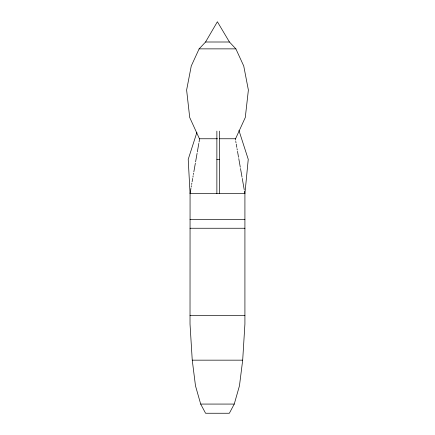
<?xml version="1.0" encoding="UTF-8"?>
<svg xmlns="http://www.w3.org/2000/svg" width="435" height="435" viewBox="0 0 435 435"><rect width="100%" height="100%" fill="white"/><g stroke="black" fill="none" stroke-linecap="round" stroke-linejoin="round"><path stroke-width="0.65" d="M216.869 193.646L216.875 131.12M219.61 193.646L219.615 131.12M196.903 132.387L188.214 159.34L190.068 193.646L190.019 324.042L192.248 360.164L195.484 385.801L200.682 404.071L205.57 413.25L229.365 413.25L234.253 404.071L239.457 385.801L242.686 360.164L244.916 324.042L244.916 193.667L248.249 159.33L238.94 130.456M190.949 188.377L190.019 193.667L244.916 193.667L244.454 191.025M191.177 187.055L191.411 185.729M191.645 184.407L191.873 183.086M192.107 181.759L192.683 178.453M192.917 177.132L193.151 175.805M193.379 174.484L193.613 173.163M193.841 171.836L195.348 163.239M195.581 161.912L197.088 153.316M197.321 151.989L198.828 143.392M199.056 142.066L199.638 138.76M219.501 138.76L235.563 138.76L245.291 117.488L248.38 90.04L243.747 66.022L235.873 48.867L229.441 42.005L217.386 21.75L205.559 42.005L199.127 48.867L191.253 66.022L186.62 90.04L189.709 117.488L199.437 138.76L217.5 138.76M205.559 42.005L229.441 42.005M199.127 48.867L235.873 48.867M216.864 159.34L219.61 159.34M190.019 219.577L244.916 219.577M190.019 228.25L244.916 228.25M190.019 315.489L244.916 315.489M192.248 360.164L242.686 360.164M200.682 404.071L234.253 404.071M235.302 138.76L235.531 140.081M235.765 141.408L235.998 142.729M236.227 144.05L236.809 147.362M237.037 148.683L237.271 150.004M237.505 151.331L238.543 157.285M238.777 158.606L240.283 167.209M240.511 168.53L242.018 177.132M242.251 178.453L244.22 189.698"/></g></svg>
